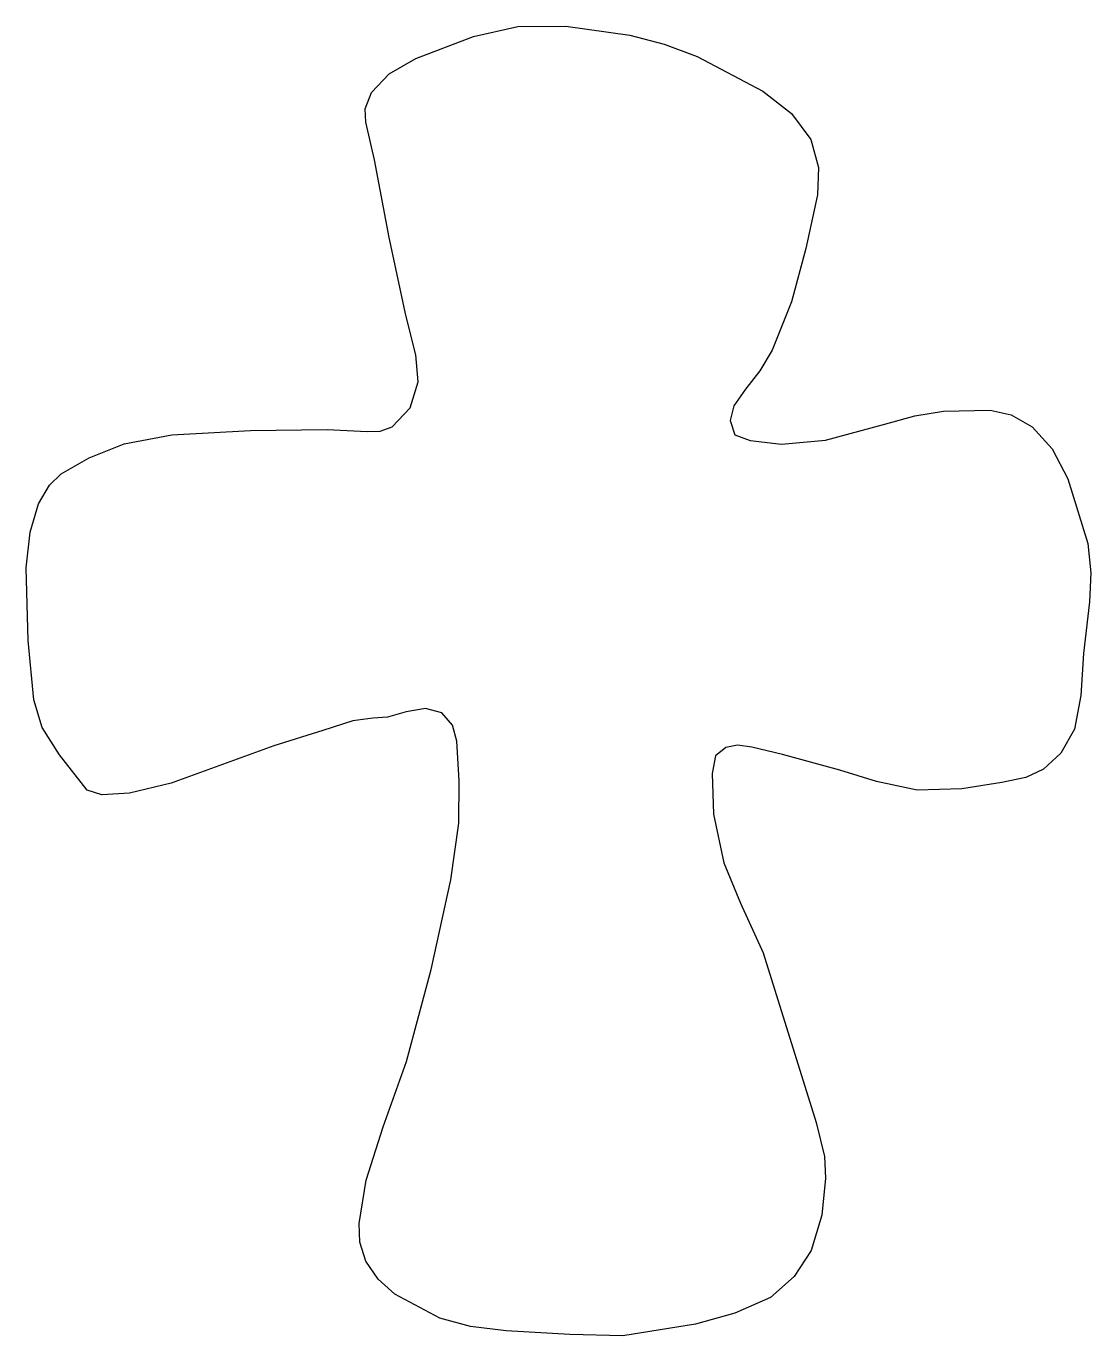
# Model space of a CAD drawing. Header units: millimetres. Extents: x -19.2 to 21, y -26.4 to 23.
import ezdxf

# ---------------------------------------------------------------- set-up
doc = ezdxf.new("R2010")
doc.units = ezdxf.units.MM
doc.layers.get('0').update_dxf_attribs({"linetype": 'CONTINUOUS'})

msp = doc.modelspace()

# ---------------------------------------------------------------- linework, layer by layer
at = {"color": 7}
msp.add_lwpolyline([(1.357653, -26.36198), (-1.039266, -26.228257), (-2.393551, -26.065832), (-3.548307, -25.7569), (-5.252526, -24.846912), (-5.883268, -24.277576), (-6.33903, -23.59983), (-6.570365, -22.885494), (-6.593454, -22.179842), (-6.32645, -20.53871), (-5.694875, -18.523774), (-4.811194, -16.05382), (-3.872305, -12.58167), (-3.127916, -9.19181), (-2.831172, -7.05677), (-2.817723, -5.45792), (-2.90746, -3.963549), (-3.076854, -3.35146), (-3.467701, -2.88215), (-4.095517, -2.720376), (-4.823598, -2.852701), (-5.52745, -3.051365), (-6.08258, -3.08861), (-6.836897, -3.184658), (-7.965978, -3.551174), (-9.816469, -4.13313), (-12.041251, -4.938275), (-13.700967, -5.541804), (-15.27071, -5.92117), (-16.315971, -5.990027), (-16.867997, -5.806763), (-17.922322, -4.47767), (-18.573888, -3.444745), (-18.890329, -2.400035), (-19.105277, -0.15707), (-19.177786, 2.591379), (-19.032367, 3.937276), (-18.709371, 5.00976), (-18.291015, 5.70616), (-17.860535, 6.139597), (-16.799912, 6.74883), (-15.480819, 7.269002), (-13.673824, 7.61036), (-10.699171, 7.781653), (-7.810074, 7.81919), (-6.298324, 7.743924), (-5.808414, 7.747059), (-5.353353, 7.91579), (-4.674414, 8.632), (-4.372433, 9.61914), (-4.452697, 10.630995), (-4.830582, 12.1347), (-5.458468, 15.064649), (-6.014895, 18.00389), (-6.34977, 19.424741), (-6.375168, 19.919626), (-6.129518, 20.54293), (-5.464339, 21.241425), (-4.459667, 21.825729), (-2.273864, 22.65102), (-0.599056, 23.028074), (1.207654, 23.0459), (3.634499, 22.712666), (4.93169, 22.371588), (6.172114, 21.89968), (8.656906, 20.593697), (9.731829, 19.751799), (10.46823, 18.76543), (10.76103, 17.713005), (10.723047, 16.679439), (10.281502, 14.6523), (9.73549, 12.631902), (9.003313, 10.80481), (8.534674, 10.031691), (7.993659, 9.333696), (7.56131, 8.709631), (7.418671, 8.1583), (7.599853, 7.614949), (8.171028, 7.39949), (9.361014, 7.255103), (11.021273, 7.41139), (13.211414, 7.996488), (14.392458, 8.333772), (15.477588, 8.5015), (17.242765, 8.537405), (18.032813, 8.363873), (18.833944, 7.91274), (19.583085, 7.078313), (20.181563, 5.947515), (20.931154, 3.50268), (21.045969, 2.395221), (20.996758, 1.310346), (20.766194, -0.65092), (20.674868, -2.238705), (20.427084, -3.50354), (19.914425, -4.406805), (19.262844, -5.01268), (18.589544, -5.331629), (17.683984, -5.51641), (16.172468, -5.757316), (14.481022, -5.81367), (12.949436, -5.486954), (11.55901, -5.05316), (9.393436, -4.4576), (8.23701, -4.17866), (7.69395, -4.110118), (7.257452, -4.1957), (6.864545, -4.50725), (6.734681, -5.18546), (6.78965, -6.720484), (7.182625, -8.55508), (7.815867, -10.071016), (8.66625, -11.95191), (10.669924, -18.36224), (10.98189, -19.645394), (11.026375, -20.46795), (10.888272, -21.854786), (10.476393, -23.20119), (9.842196, -24.1824), (8.93903, -24.96474), (7.596992, -25.566782), (6.107491, -25.97252), (3.369487, -26.41741), (1.357649, -26.36201)], close=True, dxfattribs=at)

doc.saveas('drawing.dxf')
